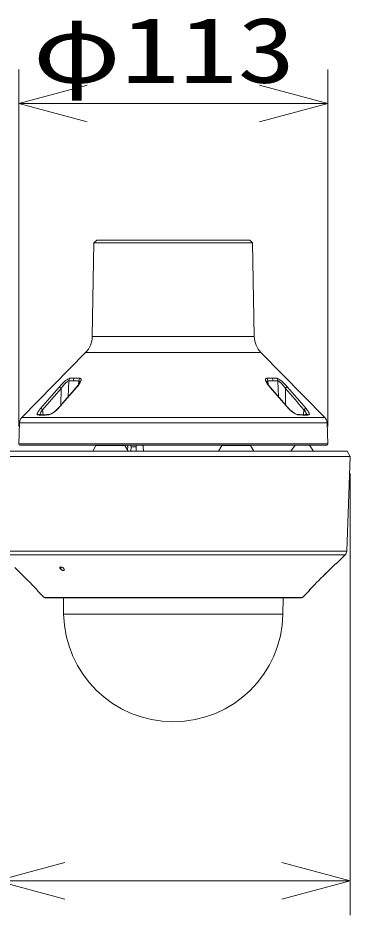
# Model space of a CAD drawing. Units: millimetres on the paper. Extents: x -62 to 65, y -59 to 59.
# Drawn here: x -19.92 to -7.78, y 8.64 to 41.47 of the extents above; entities that cross this region are included whole.
import ezdxf
from ezdxf.enums import TextEntityAlignment as Align

# ---------------------------------------------------------------- set-up
doc = ezdxf.new("R2010")
doc.units = ezdxf.units.MM
for name, color, linetype, lineweight in [('0-0_GAIKEI', 4, 'Continuous', 9), ('0-2_SUNPO', 7, 'Continuous', 9), ('0-3_0', 7, 'Continuous', 9)]:
    doc.layers.add(name, color=color, linetype=linetype, lineweight=lineweight)
doc.styles.add('ＭＳ ゴシック', font='')
doc.styles.get('ＭＳ ゴシック').set_extended_font_data('MS Gothic')

# ---------------------------------------------------------------- blocks, each defined once
blk = doc.blocks.new('_Open30')
at = {"layer": '0-3_0'}
blk.add_line((0, 0), (-1, 0), dxfattribs=at)
blk.add_lwpolyline([(-1, 0.2679), (0, 0), (-1, -0.2679)], dxfattribs=at)

msp = doc.modelspace()

# ---------------------------------------------------------------- linework, layer by layer
at = {"layer": '0-0_GAIKEI', "color": 7}
for p, q in [((-17.141, 33.237), (-17.201, 29.807)), ((-17.038, 33.337), (-17.141, 33.237)), ((-17.038, 33.337), (-11.442, 33.337)), ((-11.442, 33.337), (-11.338, 33.237)), ((-11.338, 33.237), (-11.278, 29.807)), ((-17.445, 29.227), (-19.775, 26.854)), ((-11.035, 29.227), (-8.704, 26.854)), ((-19.861, 26.654), (-19.888, 25.889)), ((-8.618, 26.654), (-8.592, 25.889)), ((-7.883, 25.621), (-20.596, 25.621)), ((-19.838, 25.837), (-8.642, 25.837)), ((-7.883, 25.621), (-7.777, 25.421)), ((-7.898, 21.957), (-7.777, 25.421)), ((-7.956, 21.822), (-20.523, 21.822)), ((-8.269, 21.51), (-7.956, 21.822)), ((-9.08, 20.725), (-9.08, 20.725)), ((-19.218, 20.533), (-19.217, 20.528)), ((-19.209, 20.521), (-19.209, 20.508)), ((-18.959, 20.258), (-19.209, 20.508)), ((-9.521, 20.258), (-9.271, 20.508)), ((-9.262, 20.533), (-9.26, 20.535)), ((-9.262, 20.528), (-9.262, 20.533)), ((-9.556, 20.244), (-18.924, 20.244)), ((-18.249, 19.651), (-18.259, 20.244)), ((-10.23, 19.651), (-10.22, 20.244))]:
    msp.add_line(p, q, dxfattribs=at)
at = {"layer": '0-0_GAIKEI'}
for p, q in [((-17.141, 33.237), (-11.338, 33.237)), ((-17.201, 29.807), (-11.278, 29.807)), ((-17.445, 29.227), (-11.035, 29.227)), ((-18.026, 28.282), (-17.859, 28.282)), ((-17.662, 28.282), (-17.859, 28.282)), ((-10.453, 28.282), (-10.62, 28.282)), ((-18.347, 27.305), (-18.342, 27.914)), ((-18.086, 27.605), (-18.063, 28.191)), ((-17.708, 28.05), (-17.697, 28.191)), ((-10.771, 28.05), (-10.783, 28.191)), ((-10.393, 27.605), (-10.416, 28.191)), ((-10.132, 27.305), (-10.138, 27.914)), ((-18.995, 26.951), (-19.017, 27.134)), ((-9.484, 26.951), (-9.463, 27.134)), ((-19.861, 26.654), (-8.618, 26.654)), ((-19.775, 26.854), (-8.704, 26.854)), ((-19.888, 25.889), (-8.592, 25.889)), ((-17.069, 25.821), (-17.184, 25.621)), ((-17.069, 25.821), (-16.011, 25.821)), ((-16.011, 25.821), (-15.895, 25.621)), ((-15.911, 25.648), (-15.908, 25.773)), ((-15.788, 25.621), (-15.786, 25.773)), ((-15.601, 25.773), (-15.786, 25.773)), ((-15.598, 25.621), (-15.601, 25.773)), ((-15.6, 25.836), (-15.595, 25.621)), ((-15.335, 25.621), (-15.338, 25.773)), ((-12.469, 25.821), (-12.584, 25.621)), ((-12.469, 25.821), (-11.411, 25.821)), ((-11.411, 25.821), (-11.295, 25.621)), ((-9.785, 25.83), (-9.937, 25.621)), ((-9.785, 25.83), (-9.26, 25.83)), ((-9.26, 25.83), (-9.108, 25.621)), ((-20.703, 25.421), (-7.777, 25.421)), ((-7.898, 21.957), (-20.582, 21.957)), ((-18.378, 21.351), (-18.38, 21.37)), ((-18.34, 21.376), (-18.373, 21.314)), ((-18.373, 21.314), (-18.331, 21.374)), ((-18.373, 21.314), (-18.374, 21.315)), ((-18.246, 21.315), (-18.246, 21.314)), ((-18.959, 20.258), (-9.521, 20.258)), ((-10.23, 19.651), (-18.249, 19.651))]:
    msp.add_line(p, q, dxfattribs=at)
for points in [[(-18.417, 27.958), (-18.334, 28.051), (-18.263, 28.122), (-18.22, 28.161), (-18.176, 28.198), (-18.139, 28.227), (-18.102, 28.252), (-18.076, 28.266), (-18.052, 28.277), (-18.039, 28.281), (-18.026, 28.282)], [(-17.77, 27.958), (-17.723, 28.012), (-17.682, 28.068), (-17.664, 28.096), (-17.647, 28.124), (-17.629, 28.163), (-17.617, 28.2), (-17.614, 28.218), (-17.613, 28.235), (-17.614, 28.247), (-17.618, 28.258), (-17.624, 28.268), (-17.633, 28.275), (-17.649, 28.281), (-17.662, 28.282)], [(-10.709, 27.958), (-10.728, 27.979), (-10.767, 28.026), (-10.802, 28.075), (-10.832, 28.124), (-10.85, 28.163), (-10.863, 28.2), (-10.866, 28.218), (-10.867, 28.235), (-10.865, 28.247), (-10.861, 28.258), (-10.855, 28.268), (-10.847, 28.275), (-10.831, 28.281), (-10.817, 28.282), (-10.62, 28.282)], [(-10.062, 27.958), (-10.141, 28.046), (-10.216, 28.122), (-10.26, 28.161), (-10.304, 28.198), (-10.341, 28.227), (-10.378, 28.252), (-10.403, 28.266), (-10.427, 28.277), (-10.447, 28.282), (-10.453, 28.282)], [(-18.463, 27.174), (-18.407, 27.238), (-18.123, 27.563), (-17.868, 27.857), (-17.812, 27.922), (-17.784, 27.955)], [(-18.417, 27.958), (-18.41, 27.958), (-18.392, 27.952), (-18.366, 27.935), (-18.342, 27.914)], [(-18.342, 27.914), (-18.335, 27.923), (-18.279, 27.996), (-18.22, 28.065), (-18.172, 28.115), (-18.126, 28.156), (-18.104, 28.173), (-18.084, 28.185), (-18.075, 28.189), (-18.063, 28.191)], [(-17.784, 27.955), (-17.734, 28.015), (-17.699, 28.064), (-17.678, 28.103), (-17.665, 28.135)], [(-17.77, 27.958), (-17.78, 27.957), (-17.784, 27.954)], [(-17.665, 28.135), (-17.665, 28.157), (-17.67, 28.175), (-17.674, 28.181), (-17.679, 28.186), (-17.69, 28.19), (-17.697, 28.191)], [(-10.814, 28.135), (-10.814, 28.157), (-10.81, 28.175), (-10.806, 28.181), (-10.801, 28.186), (-10.794, 28.189), (-10.783, 28.191)], [(-10.696, 27.955), (-10.746, 28.015), (-10.78, 28.064), (-10.802, 28.103), (-10.814, 28.135)], [(-10.017, 27.174), (-10.074, 27.24), (-10.358, 27.564), (-10.611, 27.857), (-10.667, 27.922), (-10.696, 27.955)], [(-10.062, 27.958), (-10.07, 27.958), (-10.08, 27.955), (-10.093, 27.949), (-10.106, 27.94), (-10.123, 27.928), (-10.138, 27.914), (-10.167, 27.952), (-10.212, 28.01), (-10.26, 28.065), (-10.307, 28.115), (-10.353, 28.156), (-10.375, 28.173), (-10.395, 28.185), (-10.405, 28.189), (-10.416, 28.191)], [(-19.19, 26.942), (-19.203, 26.945), (-19.212, 26.954), (-19.215, 26.966), (-19.215, 26.978), (-19.212, 26.991), (-19.207, 27.006), (-19.195, 27.034), (-19.178, 27.063), (-19.149, 27.107), (-19.116, 27.151), (-19.095, 27.177)], [(-19.118, 26.956), (-19.11, 26.982), (-19.097, 27.01), (-19.082, 27.039), (-19.058, 27.076), (-19.032, 27.114), (-19.017, 27.134)], [(-19.095, 27.177), (-19.089, 27.177), (-19.076, 27.174), (-19.055, 27.164), (-19.035, 27.15), (-19.017, 27.134)], [(-19.019, 26.934), (-18.918, 26.936), (-18.809, 26.942)], [(-18.985, 26.951), (-18.878, 26.953), (-18.779, 26.959)], [(-18.809, 26.942), (-18.785, 26.946), (-18.759, 26.953), (-18.729, 26.965), (-18.698, 26.98), (-18.66, 27.002), (-18.622, 27.027), (-18.584, 27.055), (-18.548, 27.084), (-18.482, 27.144), (-18.451, 27.177)], [(-18.463, 27.174), (-18.498, 27.138), (-18.562, 27.08), (-18.626, 27.031), (-18.678, 26.998), (-18.716, 26.978), (-18.751, 26.964), (-18.776, 26.959), (-18.779, 26.959)], [(-9.671, 26.942), (-9.687, 26.944), (-9.704, 26.948), (-9.728, 26.956), (-9.753, 26.966), (-9.787, 26.983), (-9.821, 27.002), (-9.857, 27.026), (-9.892, 27.052), (-9.929, 27.082), (-9.965, 27.114), (-10.028, 27.175), (-10.029, 27.177)], [(-10.029, 27.177), (-10.022, 27.177), (-10.019, 27.176), (-10.017, 27.174)], [(-10.017, 27.174), (-9.976, 27.132), (-9.91, 27.074), (-9.846, 27.026), (-9.793, 26.993), (-9.753, 26.974), (-9.723, 26.963), (-9.704, 26.959), (-9.701, 26.959)], [(-9.495, 26.951), (-9.601, 26.953), (-9.701, 26.959)], [(-9.46, 26.934), (-9.52, 26.935), (-9.671, 26.942)], [(-9.385, 27.177), (-9.39, 27.177), (-9.403, 27.174), (-9.424, 27.164), (-9.445, 27.15), (-9.463, 27.134)], [(-9.361, 26.956), (-9.366, 26.974), (-9.374, 26.992), (-9.39, 27.024), (-9.409, 27.057), (-9.447, 27.114), (-9.463, 27.134)], [(-9.289, 26.942), (-9.275, 26.946), (-9.267, 26.955), (-9.264, 26.963), (-9.264, 26.973), (-9.267, 26.991), (-9.274, 27.01), (-9.291, 27.046), (-9.314, 27.083), (-9.341, 27.121), (-9.385, 27.177)], [(-18.246, 21.315), (-18.259, 21.331), (-18.285, 21.352), (-18.314, 21.368), (-18.337, 21.376), (-18.359, 21.378), (-18.368, 21.376), (-18.375, 21.373), (-18.385, 21.364), (-18.388, 21.35)], [(-18.374, 21.315), (-18.377, 21.343), (-18.378, 21.351)], [(-18.246, 21.314), (-18.235, 21.294), (-18.232, 21.284), (-18.232, 21.275), (-18.236, 21.262), (-18.247, 21.254), (-18.263, 21.251), (-18.278, 21.252), (-18.294, 21.256), (-18.311, 21.263), (-18.327, 21.272), (-18.353, 21.291), (-18.373, 21.314)]]:
    msp.add_lwpolyline(points, dxfattribs=at)
at = {"layer": '0-0_GAIKEI', "color": 7}
for points in [[(-8.441, 21.359), (-8.33, 21.465), (-8.285, 21.505), (-8.272, 21.516), (-8.27, 21.517), (-8.269, 21.517), (-8.269, 21.517), (-8.269, 21.517), (-8.269, 21.517), (-8.269, 21.51)], [(-8.276, 21.512), (-8.328, 21.467), (-8.437, 21.362), (-8.441, 21.358)], [(-19.209, 20.521), (-19.209, 20.522), (-19.211, 20.525), (-19.225, 20.542), (-19.248, 20.568), (-19.304, 20.627), (-19.4, 20.725), (-19.4, 20.725)], [(-19.4, 20.725), (-19.288, 20.611), (-19.231, 20.549), (-19.215, 20.529)], [(-9.271, 20.508), (-9.27, 20.521), (-9.27, 20.522), (-9.268, 20.525), (-9.254, 20.542), (-9.231, 20.568), (-9.176, 20.627), (-9.08, 20.725)], [(-9.265, 20.529), (-9.214, 20.587), (-9.119, 20.686), (-9.08, 20.725)]]:
    msp.add_lwpolyline(points, dxfattribs=at)
for centre, radius, start, end in [((-18.051, 29.822), 0.85, 315.5162, 359), ((-10.428, 29.822), 0.85, 181, 224.4838), ((-19.561, 26.643), 0.3, 135.5162, 178), ((-8.918, 26.643), 0.3, 2, 44.4838), ((-19.838, 25.887), 0.05, 178, 270), ((-8.642, 25.887), 0.05, 270, 2), ((-8.098, 21.964), 0.2, 315, 358), ((508.486, 553.999), 750.363, 225.22218, 225.29093), ((503.587, 549.084), 743.423, 225.22343, 225.29281), ((508.413, 553.925), 750.259, 225.22218, 225.29094), ((-532.066, 549.084), 743.423, 314.70719, 314.77657), ((-536.893, 553.925), 750.259, 314.70906, 314.77781), ((-536.998, 554.031), 750.408, 314.70908, 314.77781), ((-8.29, 21.531), 0.03, 270, 314.9997), ((-8.29, 21.538), 0.03, 293.6996, 314.8996), ((-19.187, 20.529), 0.03, 182.9999, 225.0002), ((-19.188, 20.542), 0.0299, 204.1106, 225.2311), ((-9.292, 20.529), 0.03, 314.9996, 357.0002), ((-9.291, 20.542), 0.0299, 314.769, 335.8686), ((-18.924, 20.294), 0.05, 225, 270), ((-9.556, 20.294), 0.05, 270, 315), ((-14.24, 19.721), 4.01, 181, 359)]:
    msp.add_arc(centre, radius, start, end, dxfattribs=at)
at = {"layer": '0-0_GAIKEI'}
for centre, radius, start, end in [((-17.914, 28.184), 0.149, 138.931, 177.3735), ((-17.747, 28.189), 0.146, 140.1516, 179.4925), ((-17.538, 28.183), 0.159, 141.3776, 177.1739), ((-10.941, 28.183), 0.159, 2.8237, 38.6212), ((-10.732, 28.189), 0.146, 0.5086, 39.8496), ((-10.566, 28.184), 0.149, 2.6223, 41.0705), ((73.827, -52.729), 122.554, 138.82346, 139.3069), ((-121.692, 116.734), 136.273, 318.89004, 319.32364), ((-98.07, 97.211), 106.038, 318.66479, 319.22462), ((-17.9, 51.922), 23.732, 269.6058, 270.0161), ((-17.902, 64.837), 36.647, 270.0132, 270.3201), ((-10.578, 64.842), 36.652, 269.6799, 269.9867), ((69.667, 97.277), 106.139, 220.77564, 221.33495), ((-10.58, 51.94), 23.749, 269.9841, 270.394), ((93.282, 116.795), 136.365, 220.6765, 221.10981), ((-102.248, -52.678), 122.476, 40.69295, 41.17669), ((-19.018, 28.784), 1.85, 264.6453, 269.9573), ((-19.153, 26.908), 0.0504, 85.914, 138.0413), ((-18.985, 28.586), 1.636, 264.2407, 270), ((-18.776, 26.918), 0.041, 94.5652, 143.9474), ((-9.704, 26.918), 0.041, 36.0511, 85.4384), ((-9.495, 28.59), 1.639, 270, 275.7486), ((-9.495, 26.905), 0.0451, 39.4389, 90), ((-9.462, 28.784), 1.85, 270.0423, 275.3551), ((-9.327, 26.908), 0.0504, 41.9566, 94.0985), ((-16.982, 25.771), 0.1, 139.6852, 150), ((-16.097, 25.771), 0.1, 30, 40.3148), ((-12.382, 25.771), 0.1, 139.6852, 150), ((-11.497, 25.771), 0.1, 30, 40.3148), ((-9.704, 25.771), 0.1, 139.6852, 144), ((-9.341, 25.771), 0.1, 36, 40.3148)]:
    msp.add_arc(centre, radius, start, end, dxfattribs=at)
for centre, major_axis, ratio, start_param, end_param in [((-10.748, 27.91), (0.0524, 0.0445), 0.360077, 0.007811, 0.494422), ((-18.407, 27.125), (0.0555, -0.0497), 0.309985, 2.689743, 3.140703), ((-15.888, 25.771), (0.002, 0.1), 0.207369, 0.870871, 1.557043), ((-15.807, 25.771), (-0.002, -0.1), 0.207369, 1.59195, 2.278125), ((-15.622, 25.771), (-0.002, 0.1), 0.207369, 4.726142, 5.412314), ((-15.436, 25.771), (0.0083, -0.0997), 0.977954, 1.506688, 2.192857), ((-18.309, 21.314), (-0.0742, 0.0526), 0.492971, 0.347775, 0.940242)]:
    msp.add_ellipse(centre, major_axis=major_axis, ratio=ratio, start_param=start_param, end_param=end_param, dxfattribs=at)
at = {"layer": '0-2_SUNPO'}
for p, q in [((-19.888, 26.514), (-19.888, 39.587)), ((-8.592, 26.514), (-8.592, 39.587)), ((-17.388, 38.337), (-11.092, 38.337)), ((-7.777, 24.796), (-7.777, 8.637)), ((-10.277, 9.887), (-18.203, 9.887))]:
    msp.add_line(p, q, dxfattribs=at)

# ---------------------------------------------------------------- block references
at = {"layer": '0-2_SUNPO', "xscale": 2.5, "yscale": 2.5, "rotation": 180}
for p in [(-19.888, 38.337), (-20.703, 9.887)]:
    msp.add_blockref('_Open30', p, dxfattribs=at)
at = {"layer": '0-2_SUNPO', "xscale": 2.5, "yscale": 2.5}
for p in [(-8.592, 38.337), (-7.777, 9.887)]:
    msp.add_blockref('_Open30', p, dxfattribs=at)

# ---------------------------------------------------------------- texts
at = {"layer": '0-2_SUNPO', "style": 'ＭＳ ゴシック', "width": 1.3}
msp.add_text('φ113', height=2.405, dxfattribs=at).set_placement((-19.383, 38.375), align=Align.BOTTOM_LEFT)

doc.saveas('drawing.dxf')
